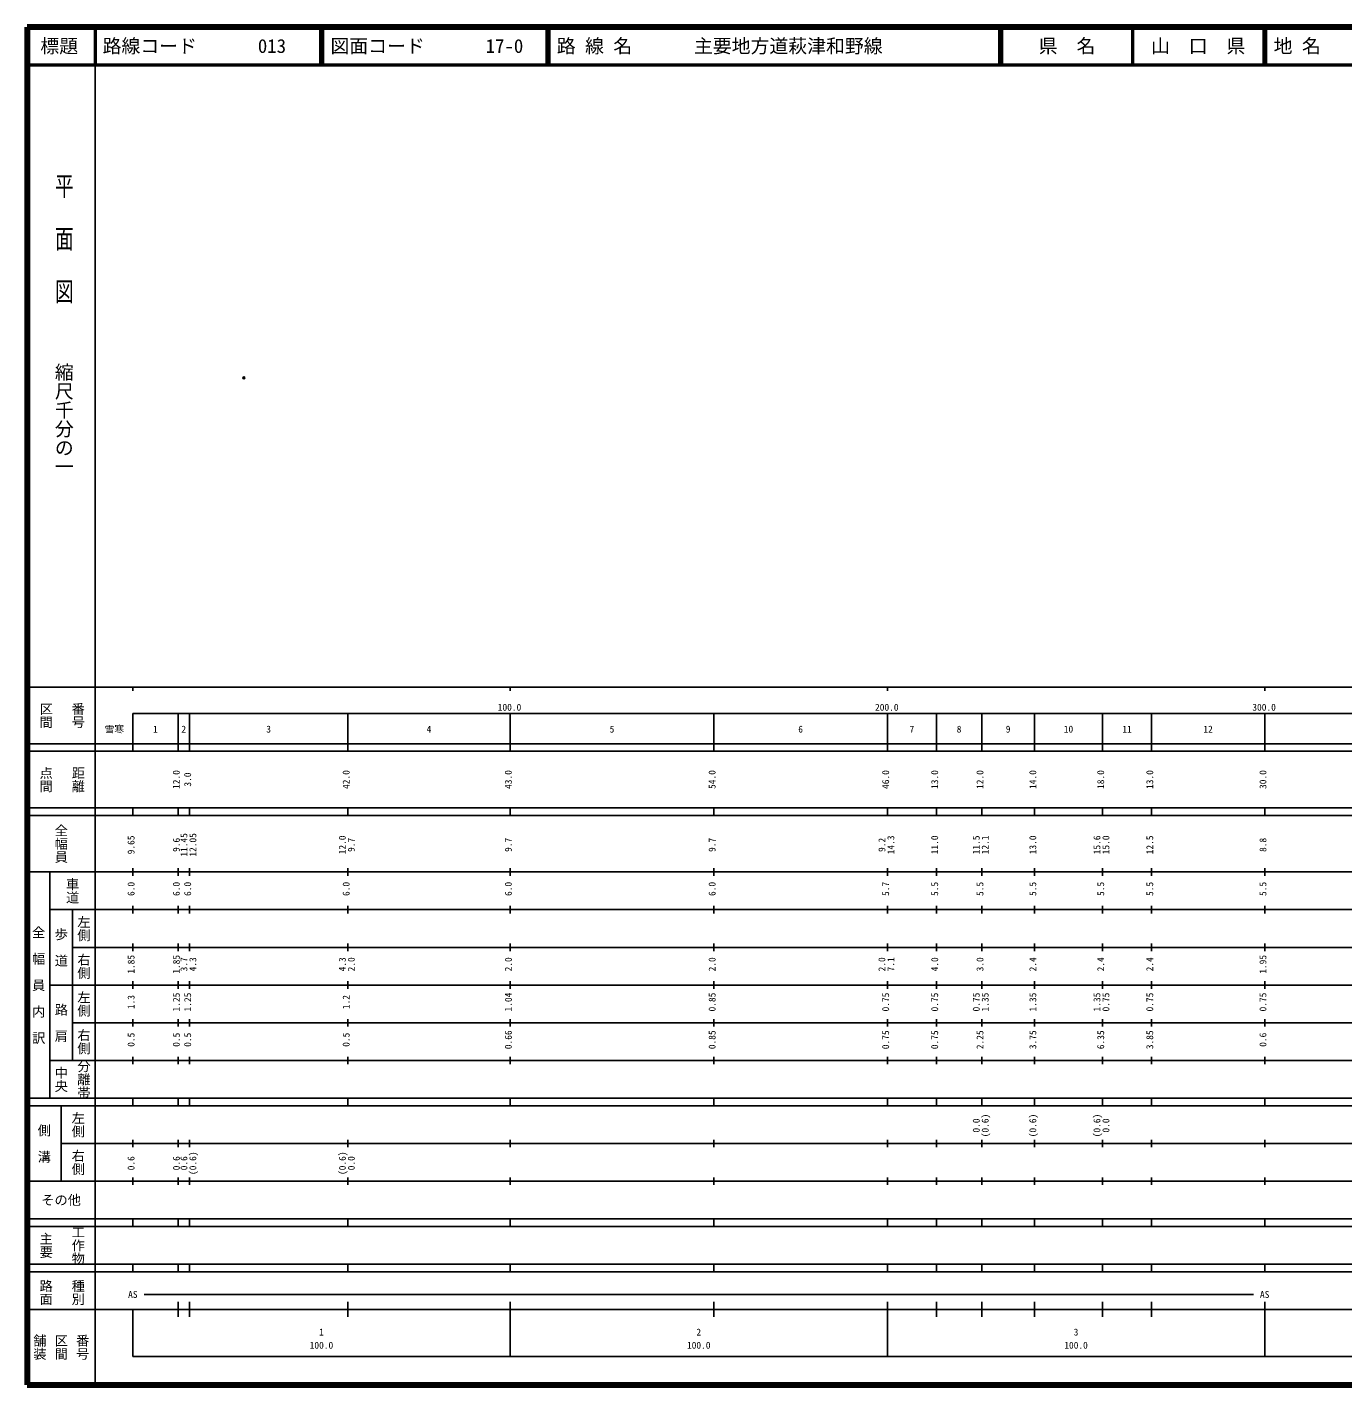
# Model space of a CAD drawing. Units: millimetres on the paper. Extents: x 40 to 680, y 20 to 380.
# Drawn here: x 40 to 388.7, y 20 to 380 of the extents above; entities that cross this region are included whole.
import ezdxf
from ezdxf.enums import TextEntityAlignment as Align

# ---------------------------------------------------------------- set-up
doc = ezdxf.new("R2010")
doc.units = ezdxf.units.MM
doc.header["$PDMODE"] = 32
doc.header["$PDSIZE"] = 0.5
doc.layers.add('M-OTRS', color=6, linetype='Continuous')
doc.layers.add('M-TTL-TXT', color=7, linetype='Continuous')
for name, color, linetype, lineweight in [('M-TTL', 2, 'Continuous', 140), ('M-TTL-BAND', 7, 'Continuous', 25), ('M-TTL-LINE', 7, 'Continuous', 50)]:
    doc.layers.add(name, color=color, linetype=linetype, lineweight=lineweight)
doc.styles.add('@ＭＳ ゴシック', font='')
doc.styles.add('ＭＳ ゴシック', font='')
doc.styles.get('@ＭＳ ゴシック').set_extended_font_data('@MS Gothic')
doc.styles.get('ＭＳ ゴシック').set_extended_font_data('MS Gothic')

msp = doc.modelspace()

# ---------------------------------------------------------------- linework, layer by layer
at = {"layer": 'M-OTRS'}
msp.add_point((97.438, 286.998), dxfattribs=at)
at = {"layer": 'M-TTL'}
for p, q in [((40, 380), (40, 20)), ((680, 380), (40, 380)), ((40, 20), (680, 20))]:
    msp.add_line(p, q, dxfattribs=at)
at = {"layer": 'M-TTL-BAND'}
for p, q in [((58, 370), (58, 20)), ((40, 205), (579, 205)), ((68, 205), (68, 204)), ((168, 205), (168, 204)), ((268, 205), (268, 204)), ((368, 205), (368, 204)), ((68, 198), (579, 198)), ((68, 198), (68, 188)), ((80, 188), (80, 198)), ((83, 188), (83, 198)), ((125, 188), (125, 198)), ((168, 188), (168, 198)), ((222, 188), (222, 198)), ((268, 188), (268, 198)), ((281, 188), (281, 198)), ((293, 188), (293, 198)), ((307, 188), (307, 198)), ((325, 188), (325, 198)), ((338, 188), (338, 198)), ((368, 188), (368, 198)), ((40, 190), (579, 190)), ((40, 188), (579, 188)), ((40, 173), (579, 173)), ((68, 171), (68, 173)), ((80, 171), (80, 173)), ((83, 171), (83, 173)), ((125, 171), (125, 173)), ((168, 171), (168, 173)), ((222, 171), (222, 173)), ((268, 171), (268, 173)), ((281, 171), (281, 173)), ((293, 171), (293, 173)), ((307, 171), (307, 173)), ((325, 171), (325, 173)), ((338, 171), (338, 173)), ((368, 171), (368, 173)), ((40, 171), (579, 171)), ((40, 156), (579, 156)), ((46, 96), (46, 156)), ((68, 155), (68, 157)), ((80, 155), (80, 157)), ((83, 155), (83, 157)), ((125, 155), (125, 157)), ((168, 155), (168, 157)), ((222, 155), (222, 157)), ((268, 155), (268, 157)), ((281, 155), (281, 157)), ((293, 155), (293, 157)), ((307, 155), (307, 157)), ((325, 155), (325, 157)), ((338, 155), (338, 157)), ((368, 155), (368, 157)), ((46, 146), (579, 146)), ((52, 146), (52, 106)), ((68, 145), (68, 147)), ((80, 145), (80, 147)), ((83, 145), (83, 147)), ((125, 145), (125, 147)), ((168, 145), (168, 147)), ((222, 145), (222, 147)), ((268, 145), (268, 147)), ((281, 145), (281, 147)), ((293, 145), (293, 147)), ((307, 145), (307, 147)), ((325, 145), (325, 147)), ((338, 145), (338, 147)), ((368, 145), (368, 147)), ((68, 135), (68, 137)), ((80, 135), (80, 137)), ((83, 135), (83, 137)), ((125, 135), (125, 137)), ((168, 135), (168, 137)), ((222, 135), (222, 137)), ((268, 135), (268, 137)), ((281, 135), (281, 137)), ((293, 135), (293, 137)), ((307, 135), (307, 137)), ((325, 135), (325, 137)), ((338, 135), (338, 137)), ((368, 135), (368, 137)), ((52, 136), (579, 136)), ((46, 126), (579, 126)), ((68, 125), (68, 127)), ((80, 125), (80, 127)), ((83, 125), (83, 127)), ((125, 125), (125, 127)), ((168, 125), (168, 127)), ((222, 125), (222, 127)), ((268, 125), (268, 127)), ((281, 125), (281, 127)), ((293, 125), (293, 127)), ((307, 125), (307, 127)), ((325, 125), (325, 127)), ((338, 125), (338, 127)), ((368, 125), (368, 127)), ((52, 116), (579, 116)), ((68, 115), (68, 117)), ((80, 115), (80, 117)), ((83, 115), (83, 117)), ((125, 115), (125, 117)), ((168, 115), (168, 117)), ((222, 115), (222, 117)), ((268, 115), (268, 117)), ((281, 115), (281, 117)), ((293, 115), (293, 117)), ((307, 115), (307, 117)), ((325, 115), (325, 117)), ((338, 115), (338, 117)), ((368, 115), (368, 117)), ((46, 106), (579, 106)), ((68, 105), (68, 107)), ((80, 105), (80, 107)), ((83, 105), (83, 107)), ((125, 105), (125, 107)), ((168, 105), (168, 107)), ((222, 105), (222, 107)), ((268, 105), (268, 107)), ((281, 105), (281, 107)), ((293, 105), (293, 107)), ((307, 105), (307, 107)), ((325, 105), (325, 107)), ((338, 105), (338, 107)), ((368, 105), (368, 107)), ((40, 96), (579, 96)), ((40, 94), (579, 94)), ((49, 94), (49, 74)), ((68, 94), (68, 96)), ((80, 94), (80, 96)), ((83, 94), (83, 96)), ((125, 94), (125, 96)), ((168, 94), (168, 96)), ((222, 94), (222, 96)), ((268, 94), (268, 96)), ((281, 94), (281, 96)), ((293, 94), (293, 96)), ((307, 94), (307, 96)), ((325, 94), (325, 96)), ((338, 94), (338, 96)), ((368, 94), (368, 96)), ((49, 84), (579, 84)), ((68, 83), (68, 85)), ((80, 83), (80, 85)), ((83, 83), (83, 85)), ((125, 83), (125, 85)), ((168, 83), (168, 85)), ((222, 83), (222, 85)), ((268, 83), (268, 85)), ((281, 83), (281, 85)), ((293, 83), (293, 85)), ((307, 83), (307, 85)), ((325, 83), (325, 85)), ((338, 83), (338, 85)), ((368, 83), (368, 85)), ((40, 74), (579, 74)), ((68, 73), (68, 75)), ((80, 73), (80, 75)), ((83, 73), (83, 75)), ((125, 73), (125, 75)), ((168, 73), (168, 75)), ((222, 73), (222, 75)), ((268, 73), (268, 75)), ((281, 73), (281, 75)), ((293, 73), (293, 75)), ((307, 73), (307, 75)), ((325, 73), (325, 75)), ((338, 73), (338, 75)), ((368, 73), (368, 75)), ((40, 64), (579, 64)), ((40, 62), (579, 62)), ((68, 62), (68, 64)), ((80, 62), (80, 64)), ((83, 62), (83, 64)), ((125, 62), (125, 64)), ((168, 62), (168, 64)), ((222, 62), (222, 64)), ((268, 62), (268, 64)), ((281, 62), (281, 64)), ((293, 62), (293, 64)), ((307, 62), (307, 64)), ((325, 62), (325, 64)), ((338, 62), (338, 64)), ((368, 62), (368, 64)), ((40, 52), (579, 52)), ((68, 50), (68, 52)), ((80, 50), (80, 52)), ((83, 50), (83, 52)), ((125, 50), (125, 52)), ((168, 50), (168, 52)), ((222, 50), (222, 52)), ((268, 50), (268, 52)), ((281, 50), (281, 52)), ((293, 50), (293, 52)), ((307, 50), (307, 52)), ((325, 50), (325, 52)), ((338, 50), (338, 52)), ((368, 50), (368, 52)), ((40, 50), (579, 50)), ((71, 44), (365, 44)), ((40, 40), (579, 40)), ((68, 40), (68, 27.5)), ((80, 38), (80, 42)), ((83, 38), (83, 42)), ((125, 38), (125, 42)), ((168, 27.5), (168, 42)), ((222, 38), (222, 42)), ((268, 27.5), (268, 42)), ((281, 38), (281, 42)), ((293, 38), (293, 42)), ((307, 38), (307, 42)), ((325, 38), (325, 42)), ((338, 38), (338, 42)), ((368, 27.5), (368, 42)), ((68, 27.5), (579, 27.5))]:
    msp.add_line(p, q, dxfattribs=at)
at = {"layer": 'M-TTL-LINE'}
for p, q in [((58, 380), (58, 370)), ((117.75, 380), (117.75, 370)), ((118.25, 380), (118.25, 370)), ((177.75, 380), (177.75, 370)), ((178.25, 380), (178.25, 370)), ((297.75, 380), (297.75, 370)), ((298.25, 380), (298.25, 370)), ((333, 380), (333, 370)), ((367.75, 380), (367.75, 370)), ((368.25, 380), (368.25, 370)), ((40, 370), (680, 370))]:
    msp.add_line(p, q, dxfattribs=at)

# ---------------------------------------------------------------- texts
at = {"layer": 'M-TTL-BAND', "style": '@ＭＳ ゴシック', "width": 1.4}
msp.add_text('平  面  図', height=3.666, rotation=270, dxfattribs=at).set_placement((49.777, 306.475), align=Align.MIDDLE_RIGHT)
at = {"layer": 'M-TTL-BAND', "style": '@ＭＳ ゴシック'}
msp.add_text('縮尺千分の一', height=3.666, rotation=270, dxfattribs=at).set_placement((49.777, 261.03), align=Align.MIDDLE_RIGHT)
for s, p in [('区間', (45, 197.5)), ('番号', (53.5, 197.5)), ('点間', (45, 180.5)), ('距離', (53.5, 180.5)), ('全幅員', (49, 163.5)), ('車道', (52, 151)), ('左側', (55, 141)), ('全\u3000幅\u3000員\u3000内\u3000訳', (43, 126)), ('歩\u3000道', (49, 136)), ('右側', (55, 131)), ('左側', (55, 121)), ('路\u3000肩', (49, 116)), ('右側', (55, 111)), ('分離帯', (55, 101)), ('中央', (49, 101)), ('左側', (53.5, 89)), ('側\u3000溝', (44.5, 84)), ('右側', (53.5, 79)), ('工作物', (53.5, 57)), ('主要', (45, 57)), ('路面', (45, 44.5)), ('種別', (53.5, 44.5)), ('舗装', (43.333, 30)), ('区間', (49, 30)), ('番号', (54.667, 30))]:
    msp.add_text(s, height=2.566, rotation=270, dxfattribs=at).set_placement(p, align=Align.MIDDLE_CENTER)
at = {"layer": 'M-TTL-BAND', "style": 'ＭＳ ゴシック'}
for s, p in [('100.0', (167.844, 198.195)), ('200.0', (267.844, 198.195)), ('300.0', (367.844, 198.195)), ('雪寒', (63.124, 192.405)), ('1', (74, 192.405)), ('2', (81.5, 192.405)), ('3', (104, 192.405)), ('4', (146.5, 192.405)), ('5', (195, 192.405)), ('6', (245, 192.405)), ('7', (274.5, 192.405)), ('8', (287, 192.405)), ('9', (300, 192.405)), ('10', (316, 192.405)), ('11', (331.5, 192.405)), ('12', (353, 192.405)), ('AS', (68, 42.5)), ('AS', (368, 42.5)), ('1', (118, 32.523)), ('2', (218, 32.523)), ('3', (318, 32.523)), ('100.0', (118, 29.033)), ('100.0', (218, 29.033)), ('100.0', (318, 29.033))]:
    msp.add_text(s, height=1.833, dxfattribs=at).set_placement(p, align=Align.BOTTOM_CENTER)
for s, p in [('12.0', (81, 180.5)), ('3.0', (84, 180.5)), ('42.0', (126, 180.5)), ('43.0', (169, 180.5)), ('54.0', (223, 180.5)), ('46.0', (269, 180.5)), ('13.0', (282, 180.5)), ('12.0', (294, 180.5)), ('14.0', (308, 180.5)), ('18.0', (326, 180.5)), ('13.0', (339, 180.5)), ('30.0', (369, 180.5)), ('11.45', (83, 163.174)), ('12.05', (85.37, 163.174)), ('9.65', (69, 163.174)), ('9.6', (81, 163.174)), ('12.0', (125, 163.174)), ('9.7', (127.37, 163.174)), ('9.7', (169, 163.174)), ('9.7', (223, 163.174)), ('9.2', (268, 163.174)), ('14.3', (270.37, 163.174)), ('11.0', (282, 163.174)), ('11.5', (293, 163.174)), ('12.1', (295.37, 163.174)), ('13.0', (308, 163.174)), ('15.6', (325, 163.174)), ('15.0', (327.37, 163.174)), ('12.5', (339, 163.174)), ('8.8', (369, 163.174)), ('6.0', (69, 151.5)), ('6.0', (81, 151.5)), ('6.0', (84, 151.5)), ('6.0', (126, 151.5)), ('6.0', (169, 151.5)), ('6.0', (223, 151.5)), ('5.7', (269, 151.5)), ('5.5', (282, 151.5)), ('5.5', (294, 151.5)), ('5.5', (308, 151.5)), ('5.5', (326, 151.5)), ('5.5', (339, 151.5)), ('5.5', (369, 151.5)), ('1.85', (69, 131.5)), ('1.85', (81, 131.5)), ('3.7', (83, 131.5)), ('4.3', (85.37, 131.5)), ('4.3', (125, 131.5)), ('2.0', (127.37, 131.5)), ('2.0', (169, 131.5)), ('2.0', (223, 131.5)), ('2.0', (268, 131.5)), ('7.1', (270.37, 131.5)), ('4.0', (282, 131.5)), ('3.0', (294, 131.5)), ('2.4', (308, 131.5)), ('2.4', (326, 131.5)), ('2.4', (339, 131.5)), ('1.95', (369, 131.5)), ('1.3', (69, 121.5)), ('1.25', (81, 121.5)), ('1.25', (84, 121.5)), ('1.2', (126, 121.5)), ('1.04', (169, 121.5)), ('0.85', (223, 121.5)), ('0.75', (269, 121.5)), ('0.75', (282, 121.5)), ('0.75', (293, 121.5)), ('1.35', (295.37, 121.5)), ('1.35', (308, 121.5)), ('1.35', (325, 121.5)), ('0.75', (327.37, 121.5)), ('0.75', (339, 121.5)), ('0.75', (369, 121.5)), ('0.5', (69, 111.5)), ('0.5', (81, 111.5)), ('0.5', (84, 111.5)), ('0.5', (126, 111.5)), ('0.66', (169, 111.5)), ('0.85', (223, 111.5)), ('0.75', (269, 111.5)), ('0.75', (282, 111.5)), ('2.25', (294, 111.5)), ('3.75', (308, 111.5)), ('6.35', (326, 111.5)), ('3.85', (339, 111.5)), ('0.6', (369, 111.5)), ('0.0', (293, 88.764)), ('(0.6)', (295.37, 88.764)), ('(0.6)', (308, 88.764)), ('(0.6)', (325, 88.764)), ('0.0', (327.37, 88.764)), ('0.6', (69, 78.764)), ('0.6', (81, 78.764)), ('0.6', (83, 78.764)), ('(0.6)', (85.37, 78.764)), ('(0.6)', (125, 78.764)), ('0.0', (127.37, 78.764))]:
    msp.add_text(s, height=1.833, rotation=90, dxfattribs=at).set_placement(p, align=Align.BOTTOM_CENTER)
msp.add_text('その他', height=2.566, dxfattribs=at).set_placement((49, 69), align=Align.MIDDLE_CENTER)
at = {"layer": 'M-TTL-TXT', "style": 'ＭＳ ゴシック'}
for s, p in [('標題', (48.5, 375)), ('県\u3000名', (315.625, 375)), ('山\u3000口\u3000県', (350.375, 375))]:
    msp.add_text(s, height=3.666, dxfattribs=at).set_placement(p, align=Align.MIDDLE_CENTER)
for s, p in [('路線コード', (60, 375)), ('013', (101.142, 375)), ('図面コード', (120.38, 375)), ('17-0', (161.521, 375)), ('路 線 名', (180.38, 375)), ('主要地方道萩津和野線', (216.734, 375)), ('地 名', (370.38, 375))]:
    msp.add_text(s, height=3.666, dxfattribs=at).set_placement(p, align=Align.MIDDLE_LEFT)

doc.saveas('drawing.dxf')
